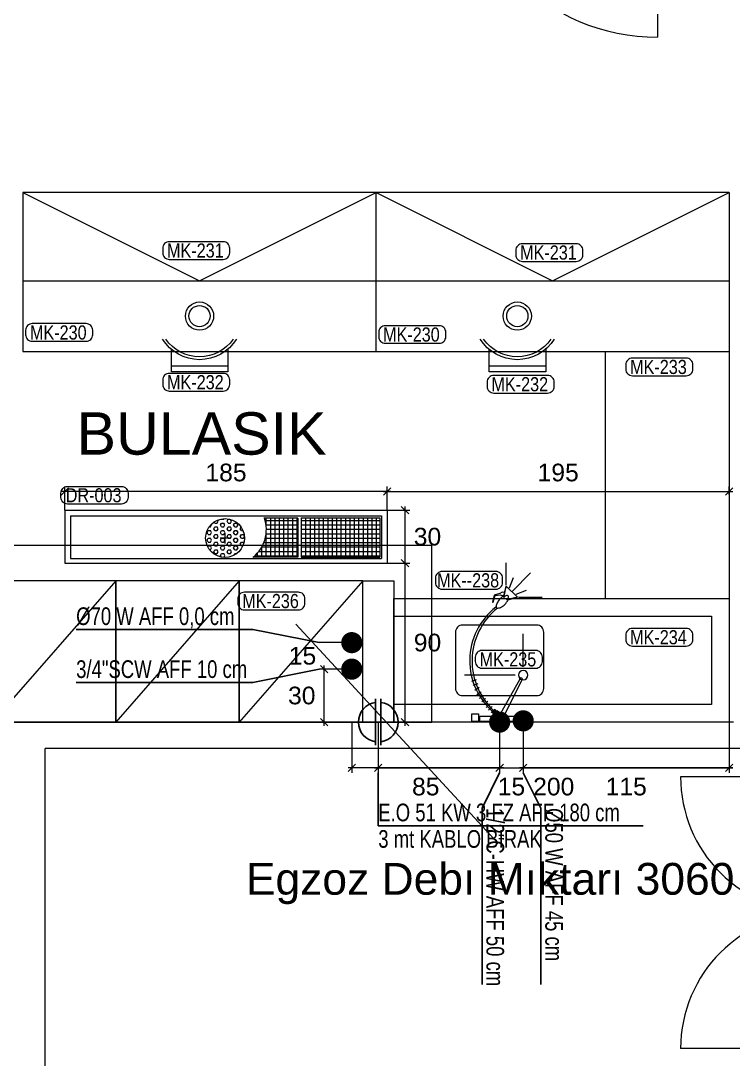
# Model space of a CAD drawing. Extents: x -5598 to 26293, y -3808 to 13850.
# Drawn here: x 486 to 890, y 4084 to 4672 of the extents above; entities that cross this region are included whole.
import ezdxf
from ezdxf.enums import TextEntityAlignment as Align

# ---------------------------------------------------------------- set-up
doc = ezdxf.new("R2010")
doc.units = 0
doc.header["$LTSCALE"] = 100
doc.header["$MEASUREMENT"] = 0
doc.linetypes.add('DOT', pattern=[0.25, 0, -0.25])
for name, color, linetype, lineweight in [('AD', 5, 'Continuous', 9), ('AK', 7, 'Continuous', 15), ('AP', 6, 'Continuous', 15), ('AW', 3, 'Continuous', 35), ('Y-DUVAR GAZBETON', 161, 'Continuous', 20)]:
    doc.layers.add(name, color=color, linetype=linetype, lineweight=lineweight)
for name, color, linetype in [('KA-PEN-5 @ 1', 5, 'Continuous'), ('KA-PEN-8 @ 1', 5, 'Continuous'), ('OLCU DIS', 7, 'Continuous')]:
    doc.layers.add(name, color=color, linetype=linetype)
for name, color, linetype, lineweight, true_color in [('MAKPA EGZOST', 7, 'Continuous', 30, 0xbb1e36), ('MAKPA ELEKTRIK', 7, 'Continuous', 30, 0x93039a), ('MAKPA GIDER OLC', 7, 'Continuous', 30, 0xcf6a1e), ('MAKPA SIHHI', 7, 'Continuous', 30, 0x428a93)]:
    doc.layers.add(name, color=color, linetype=linetype, lineweight=lineweight, true_color=true_color)
doc.layers.add('MAKPA YER IZGARASI', color=8, linetype='Continuous', lineweight=5, transparency=0.5)
doc.styles.add('MAKPA TESISAT', font='arial.ttf', dxfattribs={"height": 10})
doc.styles.add('OLC-50', font='romans.shx', dxfattribs={"width": 0.5, "height": 0.15})
doc.styles.add('olcu', font='romans.shx', dxfattribs={"width": 0.5})
doc.styles.add('POZ TEXT', font='ARIALN.TTF', dxfattribs={"height": 8})
doc.styles.get("Standard").update_dxf_attribs({"font": 'arial.ttf'})
doc.dimstyles.new('1-200', dxfattribs={"dimtxt": 40, "dimasz": 2, "dimexe": 0, "dimexo": 0, "dimgap": 10, "dimtad": 1, "dimdec": 4, "dimrnd": 0.1, "dimzin": 9, "dimdsep": 46, "dimtxsty": 'olcu', "dimblk1": 'SOL', "dimblk2": 'SAG', "dimsah": 1, "dimcen": 0, "dimse1": 1, "dimse2": 1, "dimclre": 13, "dimadec": 0, "dimazin": 0, "dimtfac": 1, "dimtdec": 4, "dimtix": 1, "dimtmove": 2, "dimatfit": 2, "dimldrblk": 'SOL', "dimfxl": 0, "dimtolj": 1, "dimarcsym": 0})
doc.dimstyles.new('MAKPA TESISAT DIM', dxfattribs={"dimscale": 0.7, "dimtxt": 12, "dimasz": 6, "dimexe": 4, "dimexo": 0, "dimgap": 8, "dimtad": 2, "dimtih": 1, "dimtoh": 1, "dimdec": 0, "dimrnd": 5, "dimzin": 0, "dimdsep": 46, "dimtxsty": 'MAKPA TESISAT', "dimblk1": 'OBLIQUE', "dimblk2": 'OBLIQUE', "dimsah": 1, "dimcen": 0, "dimdle": 3, "dimclrd": 256, "dimclre": 256, "dimclrt": 256, "dimadec": 0, "dimazin": 0, "dimtfac": 1, "dimtdec": 0, "dimtix": 1, "dimtofl": 0, "dimtmove": 2, "dimatfit": 3, "dimldrblk": 'OBLIQUE', "dimfxl": 0, "dimtvp": 7, "dimtolj": 1, "dimtzin": 0, "dimarcsym": 0})

# ---------------------------------------------------------------- blocks, each defined once
blk = doc.blocks.new('*U250')
at = {"color": 0, "lineweight": -2}
for p, q in [((-117, 18), (-117, 132)), ((-107, 18), (-107, 14)), ((-13.1, 18), (-13.1, 14)), ((-60, 7.5), (-60, 7.5))]:
    blk.add_line(p, q, dxfattribs=at)
at = {"color": 0, "linetype": 'DOT', "ltscale": 0.1}
blk.add_line((-120, 0), (0, 0), dxfattribs=at)
at = {"color": 0, "lineweight": -2}
for points in [[(-120, 15), (-120, 18), (-117, 18), (-117, 14), (-115, 14), (-115, 1), (-117, 1), (-117, -3), (-120, -3), (-120, 0)], [(0, 15), (0, 18), (-3, 18), (-3, 14), (-5, 14), (-5, 1), (-3, 1), (-3, -3), (0, -3), (0, 0)]]:
    blk.add_lwpolyline(points, dxfattribs=at)
blk.add_lwpolyline([(-117, 18), (-117, 14), (-3, 14), (-3, 18)], close=True, dxfattribs=at)
blk.add_arc((-117, 18), 114, 0, 90, dxfattribs=at)
at = {"style": 'OLC-50', "width": 0.5, "flags": 1}
for tag, p in [('K-NO', (-182.76, -83.82)), ('K-KANRENK', (-2.31, -88.79)), ('K-BLOK', (-183.43, -120.56)), ('K-KASRENK', (-1.25, -126.74)), ('K-KAT', (-184.31, -156.03)), ('K-TAMACILMA', (-2.77, -165.71)), ('K-MAHALKOD', (-183.25, -193.98)), ('K-FOTOSEL', (-1.83, -201.71)), ('K-MAHALAD', (-184.78, -232.95)), ('K-HERMETIK', (0.08, -236.3)), ('K-ACILISYON', (-183.83, -268.95)), ('K-HIDROLIK', (-2.21, -270.16)), ('K-YANGIN', (-181.93, -303.54)), ('K-KART', (-0.38, -303.83)), ('K-KANATTIP', (-184.21, -337.41)), ('K-BAND', (-1.83, -345.67)), ('K-KANATMALZ', (-182.39, -371.07)), ('K-MENFEZ', (0.08, -380.26)), ('K-KASAMALZ', (-181.37, -410.06)), ('K-PBAR', (-2.21, -414.12)), ('K-KASATIP', (-182.05, -446.79)), ('K-ELEKTRIKLI', (-0.38, -447.79)), ('K-DUVAR', (-182.05, -485.23)), ('K-TIP', (-0.38, -486.44)), ('K-REZ1', (-0.38, -524.33)), ('K-REZ2', (-0.38, -560.76)), ('K-REZ3', (-0.38, -600.74))]:
    blk.add_attdef(tag, p, '', height=30, dxfattribs=at)
blk = doc.blocks.new('*U144')
at = {"color": 0, "linetype": 'DOT', "ltscale": 0.1}
blk.add_line((-155, 15), (-5, 15), dxfattribs=at)
at = {"color": 0}
for p, q in [((-80, 7.5), (-80, 7.5)), ((-147, -3), (-147, 1)), ((-90.1, -3), (-90.1, 1)), ((-70, -3), (-70, 1)), ((-13.1, -3), (-13.1, 1)), ((-157, -3), (-157, -80)), ((-3, -3), (-3, -80))]:
    blk.add_line(p, q, dxfattribs=at)
for points in [[(-160, 0), (-160, -3), (-157, -3), (-157, 1), (-155, 1), (-155, 14), (-157, 14), (-157, 18), (-160, 18), (-160, 15)], [(0, 0), (0, -3), (-3, -3), (-3, 1), (-5, 1), (-5, 14), (-3, 14), (-3, 18), (0, 18), (0, 15)]]:
    blk.add_lwpolyline(points, dxfattribs=at)
for points in [[(-157, -3), (-157, 1), (-80, 1), (-80, -3)], [(-80, -3), (-80, 1), (-3, 1), (-3, -3)]]:
    blk.add_lwpolyline(points, close=True, dxfattribs=at)
for centre, start, end in [((-157, -3), 270, 0), ((-3, -3), 180, 270)]:
    blk.add_arc(centre, 77, start, end, dxfattribs=at)
at = {"style": 'OLC-50', "width": 0.5, "flags": 1}
for tag, p in [('K-NO', (-202.76, -83.82)), ('K-KANRENK', (-22.31, -88.79)), ('K-BLOK', (-203.43, -120.56)), ('K-KASRENK', (-21.25, -126.74)), ('K-KAT', (-204.31, -156.03)), ('K-TAMACILMA', (-22.77, -165.71)), ('K-MAHALKOD', (-203.25, -193.98)), ('K-FOTOSEL', (-21.83, -201.71)), ('K-MAHALAD', (-204.78, -232.95)), ('K-HERMETIK', (-19.92, -236.3)), ('K-ACILISYON', (-203.83, -268.95)), ('K-HIDROLIK', (-22.21, -270.16)), ('K-YANGIN', (-201.93, -303.54)), ('K-KART', (-20.38, -303.83)), ('K-KANATTIP', (-204.21, -337.41)), ('K-BAND', (-21.83, -345.67)), ('K-KANATMALZ', (-202.39, -371.07)), ('K-MENFEZ', (-19.92, -380.26)), ('K-KASAMALZ', (-201.37, -410.06)), ('K-PBAR', (-22.21, -414.12)), ('K-KASATIP', (-202.05, -446.79)), ('K-ELEKTRIKLI', (-20.38, -447.79)), ('K-DUVAR', (-202.05, -485.23)), ('K-TIP', (-20.38, -486.44)), ('K-REZ1', (-20.38, -524.33)), ('K-REZ2', (-20.38, -560.76)), ('K-REZ3', (-20.38, -600.74))]:
    blk.add_attdef(tag, p, '', height=30, dxfattribs=at)
blk = doc.blocks.new('SOL')
at = {"color": 0}
for p, q in [((0, 30), (0, -6.96)), ((7.58, 0), (-6.97, 0))]:
    blk.add_line(p, q, dxfattribs=at)
blk.add_circle((0, 0), 3, dxfattribs=at)
blk = doc.blocks.new('SAG')
at = {"color": 0}
for p, q in [((0, -30), (0, 6.96)), ((7.58, 0), (-6.97, 0))]:
    blk.add_line(p, q, dxfattribs=at)
blk.add_circle((0, 0), 3, dxfattribs=at)
blk = doc.blocks.new('*D332')
at = {"layer": 'OLCU DIS', "color": 0, "lineweight": -2, "transparency": 16777216}
blk.add_line((21268, -935), (-2968, -935), dxfattribs=at)
at = {"layer": 'OLCU DIS', "color": 0, "lineweight": -2, "transparency": 16777216, "xscale": 2, "yscale": 2, "zscale": 2, "rotation": 180}
blk.add_blockref('SAG', (-2970, -935), dxfattribs=at)
at = {"layer": 'OLCU DIS', "color": 0, "lineweight": -2, "transparency": 16777216, "xscale": 2, "yscale": 2, "zscale": 2}
blk.add_blockref('SOL', (21270, -935), dxfattribs=at)
at = {"layer": 'OLCU DIS', "color": 0, "transparency": 16777216, "insert": (9295.64, -905), "char_height": 40, "attachment_point": 5, "style": 'olcu'}
blk.add_mtext('\\A1;24240', dxfattribs=at)
blk = doc.blocks.new('50x40 EVYE')
at = {"layer": 'AD'}
for p, q in [((8.7, 28.35), (-20, 28.35)), ((13.35, 23.7), (13.35, 5))]:
    blk.add_line(p, q, dxfattribs=at)
blk.add_lwpolyline([(21, 0), (-21, 0, -0.414214), (-25, 4), (-25, 36, -0.414214), (-21, 40), (21, 40, -0.414214), (25, 36), (25, 4, -0.414214)], format="xyb", close=True, dxfattribs=at)
blk.add_circle((13.35, 28.35), 2.65, dxfattribs=at)
blk = doc.blocks.new('COP')
at = {"layer": 'AD'}
blk.add_arc((0.48, 13.01), 23.08, 214.31978, 325.68022, dxfattribs=at)
at = {"layer": 'AK'}
for points in [[(-15.63, -5.68), (-15.63, -13.72), (-15.63, -15.31), (16.34, -15.31), (16.34, -5.9)], [(-15.63, -5.8), (-15.63, -16.89), (-15.63, -18.48), (16.34, -18.48), (16.34, -5.8)]]:
    blk.add_lwpolyline(points, dxfattribs=at)
blk.add_arc((0.48, 13.01), 24.68, 211.82046, 328.17954, dxfattribs=at)
blk = doc.blocks.new('cop arabası')
at = {"layer": 'AK', "linetype": 'Continuous', "xscale": -1}
blk.add_blockref('COP', (-24.09, 21.43), dxfattribs=at)
blk = doc.blocks.new('300x1826')
at = {"layer": 'MAKPA YER IZGARASI', "linetype": 'Continuous', "ltscale": 2}
for p, q in [((-90.68, 15.75), (91.92, 15.75)), ((-90.68, 15.75), (-90.68, -14.25)), ((-87.4, 12.51), (88.72, 12.51)), ((-87.4, 12.51), (-87.4, -11.51)), ((88.72, 12.51), (88.72, -11.51)), ((91.92, 15.75), (91.92, -14.25)), ((-87.4, -11.51), (88.72, -11.51)), ((-90.68, -14.25), (91.92, -14.25))]:
    blk.add_line(p, q, dxfattribs=at)
at = {"layer": 'MAKPA YER IZGARASI', "color": 1, "linetype": 'Continuous', "ltscale": 2}
for p, q in [((-8.88, 6.37), (-8.16, 6.37)), ((-8.16, 6.37), (-7.54, 7.45)), ((-7.54, 7.45), (-7.72, 7.76)), ((-6.29, 5.29), (-5.66, 6.37)), ((-5.66, 8.54), (-6.02, 9.16)), ((-5.66, 8.54), (-4.41, 8.54)), ((-5.66, 6.37), (-4.41, 6.37)), ((-4.41, 8.54), (-3.79, 9.62)), ((-3.79, 5.29), (-4.41, 6.37)), ((-3.79, 9.62), (-4.12, 10.19)), ((-2.54, 7.45), (-1.91, 8.54)), ((-1.91, 6.37), (-2.54, 7.45)), ((-1.91, 10.7), (-1.99, 10.83)), ((-1.91, 10.7), (-0.66, 10.7)), ((-1.91, 8.54), (-0.66, 8.54)), ((-1.91, 6.37), (-0.66, 6.37)), ((-0.66, 10.7), (-0.48, 11.01)), ((-0.04, 7.45), (-0.66, 8.54)), ((-0.66, 6.37), (-0.04, 7.45)), ((1.21, 9.62), (1.84, 10.7)), ((1.84, 8.54), (1.21, 9.62)), ((1.21, 5.29), (1.84, 6.37)), ((1.84, 10.7), (2.77, 10.7)), ((1.84, 8.54), (3.09, 8.54)), ((1.84, 6.37), (3.09, 6.37)), ((3.09, 8.54), (3.71, 9.62)), ((3.71, 5.29), (3.09, 6.37)), ((3.71, 9.62), (3.15, 10.6)), ((4.96, 7.45), (5.59, 8.54)), ((5.59, 6.37), (4.96, 7.45)), ((5.59, 8.54), (6.84, 8.54)), ((5.59, 6.37), (6.84, 6.37)), ((7.46, 7.45), (6.84, 8.54)), ((6.84, 6.37), (7.46, 7.45)), ((8.71, 5.29), (9.23, 6.18)), ((41.22, 11.33), (22.1, 11.33)), ((22.82, 9.98), (41.22, 9.98)), ((23.31, 7.48), (41.22, 7.48)), ((23.42, 6.42), (23.42, 11.33)), ((25.92, -10.78), (25.92, 11.33)), ((28.42, -10.78), (28.42, 11.33)), ((30.92, -10.78), (30.92, 11.33)), ((33.42, -10.78), (33.42, 11.33)), ((35.92, -10.78), (35.92, 11.33)), ((38.42, -10.78), (38.42, 11.33)), ((40.92, -10.78), (40.92, 11.33)), ((41.22, 11.33), (41.22, -10.78)), ((43.12, 11.41), (87.69, 11.41)), ((43.12, 11.41), (43.12, -10.84)), ((43.12, 9.98), (87.69, 9.98)), ((43.12, 7.48), (87.69, 7.48)), ((43.42, -10.84), (43.42, 11.41)), ((45.92, -10.84), (45.92, 11.41)), ((48.42, -10.84), (48.42, 11.41)), ((50.92, -10.84), (50.92, 11.41)), ((53.42, -10.84), (53.42, 11.41)), ((55.92, -10.84), (55.92, 11.41)), ((58.42, -10.84), (58.42, 11.41)), ((60.92, -10.84), (60.92, 11.41)), ((63.42, -10.84), (63.42, 11.41)), ((65.92, -10.84), (65.92, 11.41)), ((68.42, -10.84), (68.42, 11.41)), ((70.92, -10.84), (70.92, 11.41)), ((73.42, -10.84), (73.42, 11.41)), ((75.92, -10.84), (75.92, 11.41)), ((78.42, -10.84), (78.42, 11.41)), ((80.92, -10.84), (80.92, 11.41)), ((83.42, -10.84), (83.42, 11.41)), ((85.92, -10.84), (85.92, 11.41)), ((87.69, 11.41), (87.69, -10.84)), ((-10.04, 3.12), (-9.41, 4.21)), ((-9.41, 2.04), (-10.04, 3.12)), ((-9.41, 4.21), (-8.16, 4.21)), ((-9.41, 2.04), (-8.16, 2.04)), ((-7.54, 3.12), (-8.16, 4.21)), ((-8.16, 2.04), (-7.54, 3.12)), ((-5.66, 4.21), (-6.29, 5.29)), ((-6.29, 0.96), (-5.66, 2.04)), ((-5.66, -0.12), (-6.29, 0.96)), ((-5.66, 4.21), (-4.41, 4.21)), ((-5.66, 2.04), (-4.41, 2.04)), ((-4.41, 4.21), (-3.79, 5.29)), ((-3.79, 0.96), (-4.41, 2.04)), ((-4.41, -0.12), (-3.79, 0.96)), ((-2.54, 3.12), (-1.91, 4.21)), ((-1.91, 2.04), (-2.54, 3.12)), ((-1.91, 4.21), (-0.66, 4.21)), ((-1.91, 2.04), (-0.66, 2.04)), ((-0.04, 3.12), (-0.66, 4.21)), ((-0.66, 2.04), (-0.04, 3.12)), ((0, 3.03), (0, -3.03)), ((1.84, 4.21), (1.21, 5.29)), ((1.21, 0.96), (1.84, 2.04)), ((1.84, -0.12), (1.21, 0.96)), ((1.84, 4.21), (3.09, 4.21)), ((1.84, 2.04), (3.09, 2.04)), ((3.09, 4.21), (3.71, 5.29)), ((3.71, 0.96), (3.09, 2.04)), ((3.09, -0.12), (3.71, 0.96)), ((4.96, 3.12), (5.59, 4.21)), ((5.59, 2.04), (4.96, 3.12)), ((5.59, 4.21), (6.84, 4.21)), ((5.59, 2.04), (6.84, 2.04)), ((7.46, 3.12), (6.84, 4.21)), ((6.84, 2.04), (7.46, 3.12)), ((9.34, 4.21), (8.71, 5.29)), ((8.71, 0.96), (9.34, 2.04)), ((9.34, -0.12), (8.71, 0.96)), ((9.34, 4.21), (10.28, 4.21)), ((9.34, 2.04), (10.59, 2.04)), ((11.03, 1.27), (10.59, 2.04)), ((10.59, -0.12), (11.08, 0.73)), ((23.34, 2.48), (41.22, 2.48)), ((23.42, -10.78), (23.42, 3.28)), ((23.48, 4.98), (41.22, 4.98)), ((43.12, 4.98), (87.69, 4.98)), ((43.12, 2.48), (87.69, 2.48)), ((-10.04, -1.21), (-9.41, -0.12)), ((-9.41, -2.29), (-10.04, -1.21)), ((-9.7, -4.96), (-9.41, -4.45)), ((-9.41, -0.12), (-8.16, -0.12)), ((-9.41, -2.29), (-8.16, -2.29)), ((-9.41, -4.45), (-8.16, -4.45)), ((-7.54, -1.21), (-8.16, -0.12)), ((-8.16, -2.29), (-7.54, -1.21)), ((-7.54, -5.54), (-8.16, -4.45)), ((-8.16, -6.62), (-7.54, -5.54)), ((-6.29, -3.37), (-5.66, -2.29)), ((-5.66, -4.45), (-6.29, -3.37)), ((-5.66, -0.12), (-4.41, -0.12)), ((-5.66, -2.29), (-4.41, -2.29)), ((-5.66, -4.45), (-4.41, -4.45)), ((-3.79, -3.37), (-4.41, -2.29)), ((-4.41, -4.45), (-3.79, -3.37)), ((2.6, -0.06), (-2.69, -0.06)), ((-2.54, -1.21), (-1.91, -0.12)), ((-1.91, -2.29), (-2.54, -1.21)), ((-2.54, -5.54), (-1.91, -4.45)), ((-1.91, -6.62), (-2.54, -5.54)), ((-1.91, -0.12), (-0.66, -0.12)), ((-1.91, -2.29), (-0.66, -2.29)), ((-1.91, -4.45), (-0.66, -4.45)), ((-0.04, -1.21), (-0.66, -0.12)), ((-0.66, -2.29), (-0.04, -1.21)), ((-0.04, -5.54), (-0.66, -4.45)), ((-0.66, -6.62), (-0.04, -5.54)), ((1.21, -3.37), (1.84, -2.29)), ((1.84, -4.45), (1.21, -3.37)), ((1.84, -0.12), (3.09, -0.12)), ((1.84, -2.29), (3.09, -2.29)), ((1.84, -4.45), (3.09, -4.45)), ((3.71, -3.37), (3.09, -2.29)), ((3.09, -4.45), (3.71, -3.37)), ((4.96, -1.21), (5.59, -0.12)), ((5.59, -2.29), (4.96, -1.21)), ((4.96, -5.54), (5.59, -4.45)), ((5.59, -6.62), (4.96, -5.54)), ((5.59, -0.12), (6.84, -0.12)), ((5.59, -2.29), (6.84, -2.29)), ((5.59, -4.45), (6.84, -4.45)), ((7.46, -1.21), (6.84, -0.12)), ((6.84, -2.29), (7.46, -1.21)), ((7.46, -5.54), (6.84, -4.45)), ((6.84, -6.62), (7.46, -5.54)), ((8.71, -3.37), (9.34, -2.29)), ((9.34, -4.45), (8.71, -3.37)), ((9.34, -0.12), (10.59, -0.12)), ((9.34, -2.29), (10.59, -2.29)), ((9.34, -4.45), (10.15, -4.45)), ((10.78, -2.62), (10.59, -2.29)), ((20.91, -5.02), (41.22, -5.02)), ((20.92, -10.78), (20.92, -5)), ((22.09, -2.52), (41.22, -2.52)), ((22.89, -0.02), (41.22, -0.02)), ((43.12, -0.02), (87.69, -0.02)), ((43.12, -2.52), (87.69, -2.52)), ((43.12, -5.02), (87.69, -5.02)), ((-8.66, -6.62), (-8.16, -6.62)), ((-6.29, -7.7), (-5.66, -6.62)), ((-5.66, -8.78), (-6.29, -7.7)), ((-5.66, -6.62), (-4.41, -6.62)), ((-5.66, -8.78), (-4.41, -8.78)), ((-3.79, -7.7), (-4.41, -6.62)), ((-4.41, -8.78), (-3.79, -7.7)), ((-2.54, -9.87), (-1.91, -8.78)), ((-2.02, -10.76), (-2.54, -9.87)), ((-1.91, -6.62), (-0.66, -6.62)), ((-1.91, -8.78), (-0.66, -8.78)), ((-0.04, -9.87), (-0.66, -8.78)), ((-0.66, -10.94), (-0.04, -9.87)), ((1.21, -7.7), (1.84, -6.62)), ((1.84, -8.78), (1.21, -7.7)), ((1.84, -6.62), (3.09, -6.62)), ((1.84, -8.78), (3.09, -8.78)), ((3.71, -7.7), (3.09, -6.62)), ((3.09, -8.78), (3.71, -7.7)), ((4.99, -9.83), (5.59, -8.78)), ((5.59, -6.62), (6.84, -6.62)), ((5.59, -8.78), (6.68, -8.78)), ((41.22, -10.78), (15.77, -10.78)), ((16.96, -10.02), (41.22, -10.02)), ((18.42, -10.78), (18.42, -8.53)), ((19.25, -7.52), (41.22, -7.52)), ((43.12, -7.52), (87.69, -7.52)), ((43.12, -10.02), (87.69, -10.02)), ((43.12, -10.84), (87.69, -10.84))]:
    blk.add_line(p, q, dxfattribs=at)
blk.add_circle((0.1, 0.03), 11, dxfattribs=at)
blk.add_arc((3.28, 4.85), 20.21, 309.35859, 18.70946, dxfattribs=at)
blk = doc.blocks.new('MTR')
at = {"layer": 'AD'}
for p, q in [((-328514.7, -194724.83), (-328584.7, -194804.83)), ((-328444.7, -194724.83), (-328514.7, -194804.83)), ((-328374.7, -194724.83), (-328444.7, -194804.83))]:
    blk.add_line(p, q, dxfattribs=at)
at = {"layer": 'AK'}
for points in [[(-328514.7, -194724.83), (-328584.7, -194724.83), (-328584.7, -194804.83), (-328514.7, -194804.83)], [(-328444.7, -194724.83), (-328514.7, -194724.83), (-328514.7, -194804.83), (-328444.7, -194804.83)], [(-328374.7, -194724.83), (-328444.7, -194724.83), (-328444.7, -194804.83), (-328374.7, -194804.83)], [(-328374.7, -194724.83), (-328357.2, -194724.83), (-328357.2, -194804.83), (-328374.7, -194804.83)]]:
    blk.add_lwpolyline(points, close=True, dxfattribs=at)
blk = doc.blocks.new('POZ_X')
at = {"layer": 'AP'}
blk.add_lwpolyline([(12.75, 10), (-17.75, 10, 0.414214), (-21.5, 6.25), (-21.5, 3.75, 0.414214), (-17.75, 0), (12.75, 0, 0.414214), (16.5, 3.75), (16.5, 6.25, 0.414214)], format="xyb", close=True, dxfattribs=at)
at = {"layer": 'AP', "style": 'POZ TEXT'}
blk.add_attdef('POZ_NO', text='', height=8, dxfattribs=at).set_placement((-3, 5), align=Align.MIDDLE_CENTER)
at = {"layer": 'AP', "style": 'POZ TEXT', "flags": 1}
blk.add_attdef('URUN_ADI', text='', height=7, dxfattribs=at).set_placement((-3, -4.34), align=Align.MIDDLE_CENTER)
blk = doc.blocks.new('SIHHI NOKTA')
at = {"layer": 'MAKPA SIHHI', "const_width": 6}
blk.add_lwpolyline([(3, 0, -1), (-3, 0, -1)], format="xyb", close=True, dxfattribs=at)
blk = doc.blocks.new('_OBLIQUE')
at = {"color": 0, "linetype": 'ByBlock', "lineweight": -2}
blk.add_line((-0.5, -0.5), (0.5, 0.5), dxfattribs=at)
blk = doc.blocks.new('*D1021')
at = {"layer": 'MAKPA SIHHI', "lineweight": -2, "transparency": 16777216}
for p, q in [((770.85, 4275.7), (770.85, 4246.3)), ((887.5, 4275), (887.5, 4246.3)), ((889.6, 4249.1), (768.75, 4249.1))]:
    blk.add_line(p, q, dxfattribs=at)
at = {"layer": 'MAKPA SIHHI', "lineweight": -2, "transparency": 16777216, "xscale": 4.199999999999998, "yscale": 4.199999999999998, "zscale": 4.199999999999998, "rotation": 180}
blk.add_blockref('_OBLIQUE', (770.85, 4249.1), dxfattribs=at)
at = {"layer": 'MAKPA SIHHI', "lineweight": -2, "transparency": 16777216, "xscale": 4.199999999999998, "yscale": 4.199999999999998, "zscale": 4.199999999999998}
blk.add_blockref('_OBLIQUE', (887.5, 4249.1), dxfattribs=at)
at = {"layer": 'MAKPA SIHHI', "transparency": 16777216, "insert": (829.18, 4238.4), "char_height": 10, "attachment_point": 5, "style": 'MAKPA TESISAT'}
blk.add_mtext('\\A1;115', dxfattribs=at)
blk = doc.blocks.new('*D1022')
at = {"layer": 'MAKPA SIHHI', "lineweight": -2, "transparency": 16777216}
for p, q in [((757.5, 4275), (757.5, 4246.3)), ((770.85, 4275.7), (770.85, 4246.3))]:
    blk.add_line(p, q, dxfattribs=at)
at = {"layer": 'MAKPA SIHHI', "transparency": 16777216, "insert": (764.18, 4238.4), "char_height": 10, "attachment_point": 5, "style": 'MAKPA TESISAT'}
blk.add_mtext('\\A1;15', dxfattribs=at)
blk = doc.blocks.new('*D1023')
at = {"layer": 'MAKPA SIHHI', "lineweight": -2, "transparency": 16777216}
for p, q in [((673.75, 4275), (673.75, 4246.3)), ((757.5, 4275), (757.5, 4246.3)), ((759.6, 4249.1), (671.65, 4249.1))]:
    blk.add_line(p, q, dxfattribs=at)
at = {"layer": 'MAKPA SIHHI', "lineweight": -2, "transparency": 16777216, "xscale": 4.199999999999998, "yscale": 4.199999999999998, "zscale": 4.199999999999998, "rotation": 180}
blk.add_blockref('_OBLIQUE', (673.75, 4249.1), dxfattribs=at)
at = {"layer": 'MAKPA SIHHI', "lineweight": -2, "transparency": 16777216, "xscale": 4.199999999999998, "yscale": 4.199999999999998, "zscale": 4.199999999999998}
blk.add_blockref('_OBLIQUE', (757.5, 4249.1), dxfattribs=at)
at = {"layer": 'MAKPA SIHHI', "transparency": 16777216, "insert": (715.63, 4238.4), "char_height": 10, "attachment_point": 5, "style": 'MAKPA TESISAT'}
blk.add_mtext('\\A1;85', dxfattribs=at)
blk = doc.blocks.new('*D1024')
at = {"layer": 'MAKPA SIHHI', "lineweight": -2, "transparency": 16777216}
for p, q in [((658.15, 4272.9), (658.15, 4307.1)), ((673.75, 4305), (655.35, 4305)), ((673.75, 4275), (655.35, 4275))]:
    blk.add_line(p, q, dxfattribs=at)
at = {"layer": 'MAKPA SIHHI', "lineweight": -2, "transparency": 16777216, "xscale": 4.199999999999998, "yscale": 4.199999999999998, "zscale": 4.199999999999998}
for p, rotation in [((658.15, 4305), 90), ((658.15, 4275), 270)]:
    blk.add_blockref('_OBLIQUE', p, dxfattribs=dict(at, rotation=rotation))
at = {"layer": 'MAKPA SIHHI', "transparency": 16777216, "insert": (645.41, 4290), "char_height": 10, "attachment_point": 5, "style": 'MAKPA TESISAT'}
blk.add_mtext('\\A1;30', dxfattribs=at)
blk = doc.blocks.new('*D1025')
at = {"layer": 'MAKPA SIHHI', "lineweight": -2, "transparency": 16777216}
for p, q in [((673.75, 4320), (655.35, 4320)), ((673.75, 4305), (655.35, 4305))]:
    blk.add_line(p, q, dxfattribs=at)
at = {"layer": 'MAKPA SIHHI', "transparency": 16777216, "insert": (645.83, 4312.5), "char_height": 10, "attachment_point": 5, "style": 'MAKPA TESISAT'}
blk.add_mtext('\\A1;15', dxfattribs=at)
blk = doc.blocks.new('ELK.KABLO')
at = {"layer": 'MAKPA ELEKTRIK'}
for p, q in [((-13.125, 1.5), (13.125, 1.5)), ((-13.125, -1.5), (13.125, -1.5))]:
    blk.add_line(p, q, dxfattribs=at)
for start, end in [(7.662256, 172.337744), (187.662256, 352.337744)]:
    blk.add_arc((0, 0), 11.25, start, end, dxfattribs=at)
blk = doc.blocks.new('*D798')
at = {"layer": 'MAKPA ELEKTRIK', "lineweight": -2, "transparency": 16777216}
for p, q in [((688.75, 4275), (688.75, 4246.3)), ((887.5, 4275), (887.5, 4246.3)), ((686.65, 4249.1), (889.6, 4249.1))]:
    blk.add_line(p, q, dxfattribs=at)
at = {"layer": 'MAKPA ELEKTRIK', "lineweight": -2, "transparency": 16777216, "xscale": 4.199999999999998, "yscale": 4.199999999999998, "zscale": 4.199999999999998, "rotation": 180}
blk.add_blockref('_OBLIQUE', (688.75, 4249.1), dxfattribs=at)
at = {"layer": 'MAKPA ELEKTRIK', "lineweight": -2, "transparency": 16777216, "xscale": 4.199999999999998, "yscale": 4.199999999999998, "zscale": 4.199999999999998}
blk.add_blockref('_OBLIQUE', (887.5, 4249.1), dxfattribs=at)
at = {"layer": 'MAKPA ELEKTRIK', "transparency": 16777216, "insert": (788.13, 4238.4), "char_height": 10, "attachment_point": 5, "style": 'MAKPA TESISAT'}
blk.add_mtext('\\A1;200', dxfattribs=at)
blk = doc.blocks.new('*D863')
at = {"layer": 'MAKPA GIDER OLC', "lineweight": -2, "transparency": 16777216}
for p, q in [((511.2, 4395), (511.2, 4408.44)), ((693.8, 4395), (693.8, 4408.44)), ((695.9, 4405.64), (509.1, 4405.64))]:
    blk.add_line(p, q, dxfattribs=at)
at = {"layer": 'MAKPA GIDER OLC', "lineweight": -2, "transparency": 16777216, "xscale": 4.199999999999998, "yscale": 4.199999999999998, "zscale": 4.199999999999998, "rotation": 180}
blk.add_blockref('_OBLIQUE', (511.2, 4405.64), dxfattribs=at)
at = {"layer": 'MAKPA GIDER OLC', "lineweight": -2, "transparency": 16777216, "xscale": 4.199999999999998, "yscale": 4.199999999999998, "zscale": 4.199999999999998}
blk.add_blockref('_OBLIQUE', (693.8, 4405.64), dxfattribs=at)
at = {"layer": 'MAKPA GIDER OLC', "transparency": 16777216, "insert": (602.5, 4416.34), "char_height": 10, "attachment_point": 5, "style": 'MAKPA TESISAT'}
blk.add_mtext('\\A1;185', dxfattribs=at)
blk = doc.blocks.new('*D864')
at = {"layer": 'MAKPA GIDER OLC', "lineweight": -2, "transparency": 16777216}
for p, q in [((693.8, 4395), (693.8, 4408.44)), ((887.5, 4403.98), (887.5, 4408.44)), ((691.7, 4405.64), (889.6, 4405.64))]:
    blk.add_line(p, q, dxfattribs=at)
at = {"layer": 'MAKPA GIDER OLC', "lineweight": -2, "transparency": 16777216, "xscale": 4.199999999999998, "yscale": 4.199999999999998, "zscale": 4.199999999999998, "rotation": 180}
blk.add_blockref('_OBLIQUE', (693.8, 4405.64), dxfattribs=at)
at = {"layer": 'MAKPA GIDER OLC', "lineweight": -2, "transparency": 16777216, "xscale": 4.199999999999998, "yscale": 4.199999999999998, "zscale": 4.199999999999998}
blk.add_blockref('_OBLIQUE', (887.5, 4405.64), dxfattribs=at)
at = {"layer": 'MAKPA GIDER OLC', "transparency": 16777216, "insert": (790.65, 4416.34), "char_height": 10, "attachment_point": 5, "style": 'MAKPA TESISAT'}
blk.add_mtext('\\A1;195', dxfattribs=at)
blk = doc.blocks.new('*D865')
at = {"layer": 'MAKPA GIDER OLC', "lineweight": -2, "transparency": 16777216}
for p, q in [((693.8, 4395), (706.68, 4395)), ((703.88, 4397.1), (703.88, 4362.9)), ((693.8, 4365), (706.68, 4365))]:
    blk.add_line(p, q, dxfattribs=at)
at = {"layer": 'MAKPA GIDER OLC', "lineweight": -2, "transparency": 16777216, "xscale": 4.199999999999998, "yscale": 4.199999999999998, "zscale": 4.199999999999998}
for p, rotation in [((703.88, 4395), 90), ((703.88, 4365), 270)]:
    blk.add_blockref('_OBLIQUE', p, dxfattribs=dict(at, rotation=rotation))
at = {"layer": 'MAKPA GIDER OLC', "transparency": 16777216, "insert": (716.62, 4380), "char_height": 10, "attachment_point": 5, "style": 'MAKPA TESISAT'}
blk.add_mtext('\\A1;30', dxfattribs=at)
blk = doc.blocks.new('*D866')
at = {"layer": 'MAKPA GIDER OLC', "lineweight": -2, "transparency": 16777216}
for p, q in [((703.88, 4367.1), (703.88, 4272.9)), ((693.8, 4365), (706.68, 4365)), ((703.95, 4275), (701.08, 4275))]:
    blk.add_line(p, q, dxfattribs=at)
at = {"layer": 'MAKPA GIDER OLC', "lineweight": -2, "transparency": 16777216, "xscale": 4.199999999999998, "yscale": 4.199999999999998, "zscale": 4.199999999999998}
for p, rotation in [((703.88, 4365), 90), ((703.88, 4275), 270)]:
    blk.add_blockref('_OBLIQUE', p, dxfattribs=dict(at, rotation=rotation))
at = {"layer": 'MAKPA GIDER OLC', "transparency": 16777216, "insert": (716.63, 4320), "char_height": 10, "attachment_point": 5, "style": 'MAKPA TESISAT'}
blk.add_mtext('\\A1;90', dxfattribs=at)
blk = doc.blocks.new('JETDUS')
at = {"layer": 'AD'}
for p, q in [((36.3, 4.74), (34.21, 2.75)), ((36.7, 4.25), (34.61, 2.26)), ((37.29, 3.95), (35.21, 1.96)), ((38.79, 2.55), (36.7, 0.56)), ((40.08, 1.06), (37.99, -0.93)), ((41.27, -0.53), (39.18, -2.52)), ((42.66, -2.02), (40.58, -4.01)), ((43.96, -3.91), (41.87, -5.9)), ((45.46, -6.28), (43.04, -7.84)), ((46.46, -8.77), (44.03, -10.33)), ((47.44, -11.46), (44.73, -12.46)), ((36.18, -58.59), (35, -62.35)), ((35.59, -62.56), (36.45, -58.64)), ((36.45, -58.64), (36.18, -58.59)), ((21.85, -61.34), (8.49, -61.34)), ((23.2, -63.14), (17.2, -65.4)), ((22.42, -61.39), (28.82, -67.7)), ((30.12, -64.01), (31.03, -64.33)), ((32.16, -62.67), (30.23, -62.24)), ((31.03, -64.33), (32.32, -63.42)), ((35, -62.35), (32.16, -62.67)), ((32.32, -63.42), (35.59, -62.56)), ((25.16, -64.79), (14.94, -75.16)), ((26.81, -66.75), (24.56, -72.61)), ((28.76, -68.25), (28.76, -80.87))]:
    blk.add_line(p, q, dxfattribs=at)
for points in [[(20.46, 8.99), (20.46, 4.64), (16.79, 4.64), (16.79, 8.99)], [(48.17, 8.99), (48.17, 4.64), (44.5, 4.64), (44.5, 8.99)]]:
    blk.add_lwpolyline(points, close=True, dxfattribs=at)
blk.add_lwpolyline([(30.03, 6), (19.69, -14.53, 1.623199), (21.19, -14.53), (32.04, 4.58)], format="xyb", dxfattribs=at)
for points in [[(20.46, 8.28), (21.28, 8.28)], [(20.46, 6.79), (21.28, 6.79)], [(43.68, 8.28), (44.5, 8.28)], [(43.68, 6.79), (44.5, 6.79)]]:
    blk.add_lwpolyline(points, dxfattribs=at)
blk.add_lwpolyline([(34.23, -55.4, 0.239534), (33.47, -55.17, 0.084415), (31.44, -55.88, 0.042268), (29.47, -57.2, 0.030917), (27.69, -59.9, 0.018265), (22.42, -61.39, 0.015636), (28.64, -59.88, 0.092743), (27.4, -61.39, 0.239534), (27.66, -62.15, 0.239534), (28.42, -62.38, 0.086481), (30.18, -61.24, 0.015152), (28.82, -67.7, 0.017666), (30.22, -62.22, 0.032293), (32.57, -60.21, 0.042268), (33.83, -58.2, 0.084415), (34.49, -56.15, 0.239534)], format="xyb", close=True, dxfattribs=at)
for centre, radius, start, end in [((10.01, -25.29), 38.13, 308.44147, 49.68275), ((11.15, -25.4), 38.31, 307.66313, 50.95723)]:
    blk.add_arc(centre, radius, start, end, dxfattribs=at)
at = {"layer": 'AK'}
for p, q in [((36, 5.04), (33.91, 3.05)), ((48.24, -13.85), (45.53, -14.85))]:
    blk.add_line(p, q, dxfattribs=at)
for points in [[(21.28, 6), (21.28, 8.99), (43.68, 8.99), (43.68, 6), (34.81, 6)], [(30.32, 6), (21.28, 6)], [(36, 5.04), (34.76, 6.04), (30.27, 6.04), (33.91, 3.05)]]:
    blk.add_lwpolyline(points, dxfattribs=at)
blk = doc.blocks.new('ONYIKAMADUSU')
at = {"layer": 'AW', "rotation": 180}
blk.add_blockref('JETDUS', (32.48, 8.99), dxfattribs=at)

msp = doc.modelspace()

# ---------------------------------------------------------------- linework, layer by layer
at = {"layer": 'AD'}
for p, q in [((487.5, 4575.00004), (587.5, 4525.00004)), ((587.5, 4525.00004), (687.5, 4575.00004)), ((687.5, 4575.00004), (787.5, 4525.00004)), ((787.5, 4525.00004), (887.5, 4575.00004))]:
    msp.add_line(p, q, dxfattribs=at)
for points in [[(719, 4375.00004), (379, 4375.00004), (379, 4275.00004), (719, 4275.00004)], [(697.5, 4335.00004), (877.5, 4335.00004), (877.5, 4285.00004), (697.5, 4285.00004)]]:
    msp.add_lwpolyline(points, close=True, dxfattribs=at)
for centre in [(587.5, 4505.00004), (767.5, 4505.00004)]:
    msp.add_circle(centre, 6, dxfattribs=at)
at = {"layer": 'AK'}
for p, q in [((887.5, 4575.00004), (487.5, 4575.00004)), ((487.5, 4485.00004), (887.5, 4485.00004))]:
    msp.add_line(p, q, dxfattribs=at)
for points in [[(487.5, 4575.00004), (487.5, 4485.00004)], [(687.5, 4485.00004), (687.5, 4575.00004)], [(887.5, 4575.00004), (887.5, 4275.00004), (697.5, 4275.00004), (697.5, 4345.00004), (887.5, 4345.00004)], [(487.5, 4525.00004), (887.5, 4525.00004)], [(817.5, 4345.00004), (817.5, 4485.00004)]]:
    msp.add_lwpolyline(points, dxfattribs=at)
for centre in [(587.5, 4505.00004), (767.5, 4505.00004)]:
    msp.add_circle(centre, 8, dxfattribs=at)
at = {"layer": 'MAKPA EGZOST', "ltscale": 0.2}
msp.add_line((642.06204, 4330.49208), (756.61921, 4206.26122), dxfattribs=at)
at = {"layer": 'MAKPA ELEKTRIK'}
for p, q in [((688.75, 4246.30329), (688.75, 4216.30329)), ((688.75, 4216.30329), (838.75, 4216.30329))]:
    msp.add_line(p, q, dxfattribs=at)
at = {"layer": 'MAKPA SIHHI'}
for p, q in [((617.62573, 4327.50004), (517.62573, 4327.50004)), ((655.35466, 4320.00004), (617.62573, 4327.50004)), ((655.35466, 4305.00004), (617.62573, 4297.50004)), ((617.62573, 4297.50004), (517.62573, 4297.50004)), ((757.5, 4246.30329), (747.5, 4226.30329)), ((770.85, 4246.30329), (780.85, 4226.30329)), ((747.5, 4226.30329), (747.5, 4126.30329)), ((780.85, 4226.30329), (780.85, 4126.30329))]:
    msp.add_line(p, q, dxfattribs=at)
at = {"layer": 'Y-DUVAR GAZBETON'}
msp.add_line((500, 3960.00005), (500, 4260.00004), dxfattribs=at)
for points in [[(890, 4275), (310, 4275)], [(940, 4260), (500, 4260)]]:
    msp.add_lwpolyline(points, dxfattribs=at)

# ---------------------------------------------------------------- block references
msp.add_blockref('ONYIKAMADUSU', (757.5, 4275.38029))
at = {"layer": 'AK', "extrusion": (0, 0, -1), "xscale": -1, "zscale": -1}
for p in [(-612.06936, 4470.56019), (-792.06936, 4470.56019)]:
    msp.add_blockref('cop arabası', p, dxfattribs=at)
at = {"layer": 'AK'}
for name, p in [('300x1826', (601.87689, 4379.24872)), ('MTR', (329054.70073, 199079.83356))]:
    msp.add_blockref(name, p, dxfattribs=at)
at = {"layer": 'AK', "xscale": -1, "rotation": 180}
msp.add_blockref('50x40 EVYE', (757.5, 4330.00004), dxfattribs=at)
at = {"layer": 'AP', "ltscale": 6}
for p, values in [((588.13204, 4537.15907), {'POZ_NO': 'MK-231'}), ((788.13204, 4536.00774), {'POZ_NO': 'MK-231'}), ((510.50299, 4490.73676), {'POZ_NO': 'MK-230'}), ((710.50299, 4489.58543), {'POZ_NO': 'MK-230'}), ((850.43394, 4471.20793), {'POZ_NO': 'MK-233'}), ((588.13204, 4462.56258), {'POZ_NO': 'MK-232'}), ((771.89333, 4461.41125), {'POZ_NO': 'MK-232'}), ((742.63344, 4350.30573), {'POZ_NO': 'MK--238'}), ((630.71789, 4338.57995), {'POZ_NO': 'MK-236'}), ((850.43394, 4318.08002), {'POZ_NO': 'MK-234'}), ((765.18206, 4305.55058), {'POZ_NO': 'MK-235'})]:
    msp.add_blockref('POZ_X', p, dxfattribs=at).add_auto_attribs(values)
ref = msp.add_blockref('POZ_X', (530.51827, 4408.5166), dxfattribs=dict(at, xscale=-1, rotation=180))
ref.add_attrib('POZ_NO', 'DR-003', dxfattribs={"height": 8, "style": 'POZ TEXT'}).set_placement((527.51827, 4403.5166), align=Align.MIDDLE_CENTER)
at = {"layer": 'KA-PEN-5 @ 1', "rotation": 180}
msp.add_blockref('*U250', (730, 4795.00004), dxfattribs=at)
at = {"layer": 'KA-PEN-8 @ 1', "rotation": 270}
msp.add_blockref('*U144', (940, 4087), dxfattribs=at)
at = {"layer": 'MAKPA ELEKTRIK', "rotation": 270}
msp.add_blockref('ELK.KABLO', (688.75, 4275.00004), dxfattribs=at)
at = {"layer": 'MAKPA SIHHI'}
for p in [(673.75, 4320.00004), (673.75, 4305.00004), (757.5, 4275.00004), (770.85, 4275.70319)]:
    msp.add_blockref('SIHHI NOKTA', p, dxfattribs=at)

# ---------------------------------------------------------------- texts
at = {"layer": 'AP', "color": 1}
msp.add_text('BULASIK', height=24, dxfattribs=at).set_placement((517.85536, 4426.51411))
at = {"layer": 'MAKPA EGZOST', "ltscale": 0.2}
msp.add_text('Egzoz Debı Mıktarı 3060 m³/h', height=18, dxfattribs=at).set_placement((613.75674, 4177.20503))
at = {"layer": 'MAKPA ELEKTRIK', "style": 'MAKPA TESISAT', "width": 0.75}
for s, p in [('E.O 51 KW 3 FZ AFF 180 cm', (688.75, 4218.80329)), ('3 mt KABLO BIRAK', (688.75, 4203.80329))]:
    msp.add_text(s, height=10.00188, dxfattribs=at).set_placement(p)
at = {"layer": 'MAKPA SIHHI', "style": 'MAKPA TESISAT', "width": 0.75}
for s, p in [('%%C70 W AFF 0,0 cm', (517.62573, 4330.00004)), ('3/4"SCW AFF 10 cm', (517.62573, 4300.00004))]:
    msp.add_text(s, height=10.00188, dxfattribs=at).set_placement(p)
for s, p in [('1/2"C-HW AFF 50 cm', (750, 4226.30329)), ('%%C50 W AFF 45 cm', (783.35, 4226.30329))]:
    msp.add_text(s, height=10.00188, rotation=270, dxfattribs=at).set_placement(p)

# ---------------------------------------------------------------- dimensions: what is measured, and where the dimension line sits
at = {"layer": 'MAKPA ELEKTRIK'}
dim = msp.add_linear_dim(base=(887.5, 4249.10329), p1=(688.75, 4275.00004), p2=(887.5, 4275.00004), dimstyle='MAKPA TESISAT DIM', override={"dimfxl": 0}, dxfattribs=at)
dim.commit()
dim.dimension.update_dxf_attribs({"geometry": '*D798', "text_midpoint": (788.125, 4238.39756)})
at = {"layer": 'MAKPA GIDER OLC'}
for base, p2, picture, middle in [((511.2, 4405.63917), (511.2, 4395.00004), '*D863', (602.5, 4416.3449)), ((887.5, 4405.63917), (887.5, 4403.98135), '*D864', (790.65, 4416.3449))]:
    dim = msp.add_linear_dim(base=base, p1=(693.8, 4395.00004), p2=p2, dimstyle='MAKPA TESISAT DIM', override={"dimfxl": 0}, dxfattribs=at)
    dim.commit()
    dim.dimension.update_dxf_attribs({"geometry": picture, "text_midpoint": middle})
for base, p1, p2, picture, middle in [((703.88227, 4365.00004), (693.8, 4395.00004), (693.8, 4365.00004), '*D865', (716.62415, 4380.00004)), ((703.88227, 4275.00004), (693.8, 4365.00004), (703.95206, 4275.00004), '*D866', (716.62756, 4320.00004))]:
    dim = msp.add_linear_dim(base=base, p1=p1, p2=p2, angle=90, dimstyle='MAKPA TESISAT DIM', override={"dimfxl": 0}, dxfattribs=at)
    dim.commit()
    dim.dimension.update_dxf_attribs({"geometry": picture, "text_midpoint": middle})
at = {"layer": 'MAKPA SIHHI'}
for base, p1, p2, picture, middle in [((658.15466, 4320.00004), (673.75, 4305.00004), (673.75, 4320.00004), '*D1025', (645.82546, 4312.50004)), ((658.15466, 4305.00004), (673.75, 4275.00004), (673.75, 4305.00004), '*D1024', (645.41277, 4290.00004))]:
    dim = msp.add_linear_dim(base=base, p1=p1, p2=p2, angle=90, dimstyle='MAKPA TESISAT DIM', override={"dimfxl": 0}, dxfattribs=at)
    dim.commit()
    dim.dimension.update_dxf_attribs({"geometry": picture, "text_midpoint": middle})
for base, p1, p2, picture, middle in [((673.75, 4249.10329), (757.5, 4275.00004), (673.75, 4275.00004), '*D1023', (715.625, 4238.39756)), ((757.5, 4249.10329), (770.85, 4275.70319), (757.5, 4275.00004), '*D1022', (764.175, 4238.39756)), ((770.85, 4249.10329), (887.5, 4275.00004), (770.85, 4275.70319), '*D1021', (829.175, 4238.39756))]:
    dim = msp.add_linear_dim(base=base, p1=p1, p2=p2, dimstyle='MAKPA TESISAT DIM', override={"dimfxl": 0}, dxfattribs=at)
    dim.commit()
    dim.dimension.update_dxf_attribs({"geometry": picture, "text_midpoint": middle})
at = {"layer": 'OLCU DIS', "color": 7}
dim = msp.add_linear_dim(base=(-2970, -935), p1=(21270, -635), p2=(-2970, 7535), dimstyle='1-200', dxfattribs=at)
dim.commit()
dim.dimension.update_dxf_attribs({"geometry": '*D332', "text_midpoint": (9295.63768, -905), "dimtype": 160})

doc.saveas('drawing.dxf')
